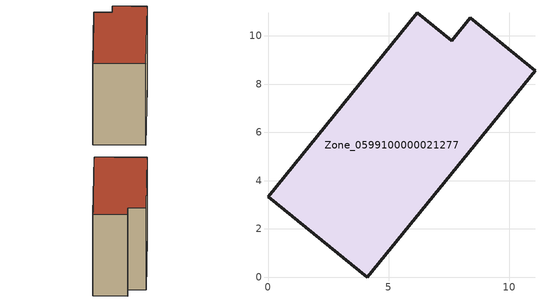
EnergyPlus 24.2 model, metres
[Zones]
Zone_0599100000021277
 floor ground (C_G): 0,3.34 6.19,10.96 7.61,9.8 8.38,10.75 11.07,8.56 4.11,0 z0
 wall outside (C_F): 6.19,10.96 0,3.34 4.11,0 11.07,8.56 8.38,10.75 7.61,9.8 6.19,10.96 z0:9.52
 roof outside (C_R): 11.07,8.56 8.38,10.75 7.61,9.8 6.19,10.96 0,3.34 4.11,0 z9.52
[BUILDING]
Pand.0599100000021277: North Axis=0; Terrain=City; Loads Convergence Tolerance Value=0.04; Temperature Convergence Tolerance Value=0.4; Solar Distribution=FullExterior; Maximum Number of Warmup Days=25; Minimum Number of Warmup Days=1
[Site:Location]
Rotterdam.The.Hague.AP_ZH_NLD Design_Conditions: Latitude=51.96; Longitude=4.45; Time Zone=1; Elevation=-4.5
[SITE:GROUNDTEMPERATURE:BUILDINGSURFACE]
18, 18, 18, 18, 18, 18, 18, 18, 18, 18, 18, 18
[MATERIAL] Thermal Absorptance=0.9; Solar Absorptance=0.7; Visible Absorptance=0.7
Name | Roughness | Thickness | Conductivity | Density | Specific Heat
G.TI.1946 | MediumSmooth | 0.15 | 1 | 540 | 1210
F.TI.1946 | Rough | 0.3 | 0.857143 | 1920 | 840
R.TI.1946 | MediumRough | 0.2 | 0.1 | 1500 | 1000
[CONSTRUCTION]
C_G: G.TI.1946
C_F: F.TI.1946
C_R: R.TI.1946
[ZONE]
Zone_0599100000021277: Type=1; Multiplier=1; Ceiling Height=Autocalculate; Volume=Autocalculate; Floor Area=autocalculate; Part of Total Floor Area=Yes
[ZONEINFILTRATION:DESIGNFLOWRATE]
Infil_Zone_0599100000021277: Zone or ZoneList or Space or SpaceList=Zone_0599100000021277; Schedule=AlwaysOn; Design Flow Rate Calculation Method=Flow/Area; Flow Rate per Floor Area=0.003; Constant Term Coefficient=1; Temperature Term Coefficient=0; Velocity Term Coefficient=0; Velocity Squared Term Coefficient=0
[HVACTEMPLATE:ZONE:IDEALLOADSAIRSYSTEM]
Zone_0599100000021277: Maximum Heating Supply Air Temperature=50; Minimum Cooling Supply Air Temperature=13; Maximum Heating Supply Air Humidity Ratio=0.0156; Minimum Cooling Supply Air Humidity Ratio=0.0077; Heating Limit=NoLimit; Cooling Limit=NoLimit; Dehumidification Control Type=ConstantSensibleHeatRatio; Cooling Sensible Heat Ratio=0.7; Dehumidification Setpoint=60; Humidification Control Type=None; Humidification Setpoint=30; Outdoor Air Method=None; Outdoor Air Flow Rate per Person=0.00944; Outdoor Air Flow Rate per Zone Floor Area=0; Outdoor Air Flow Rate per Zone=0; Demand Controlled Ventilation Type=None; Outdoor Air Economizer Type=NoEconomizer; Heat Recovery Type=None; Sensible Heat Recovery Effectiveness=0.7; Latent Heat Recovery Effectiveness=0.65
[ZONECONTROL:THERMOSTAT]
ThermostatControl_Zone_0599100000021277: Zone or ZoneList=Zone_0599100000021277; Control Type Schedule=DualSetpointControlType; Control 1=Thermostat_Zone_0599100000021277; Temperature Difference Between Cutout And Setpoint=0
[THERMOSTATSETPOINT:DUALSETPOINT]
Thermostat_Zone_0599100000021277: Heating Setpoint Temperature Schedule=HeatingSetpoint_Zone_0599100000021277; Cooling Setpoint Temperature Schedule=CoolingSetpoint_Zone_0599100000021277
[SCHEDULE:COMPACT]
HeatingSetpoint_Zone_0599100000021277: Through: 12/31, For: AllDays, Until: 24:00, 21
CoolingSetpoint_Zone_0599100000021277: Through: 12/31, For: AllDays, Until: 24:00, 24
DualSetpointControlType: Through: 12/31, For: AllDays, Until: 24:00, 4
AlwaysOn: Through: 12/31, For: AllDays, Until: 24:00, 1
